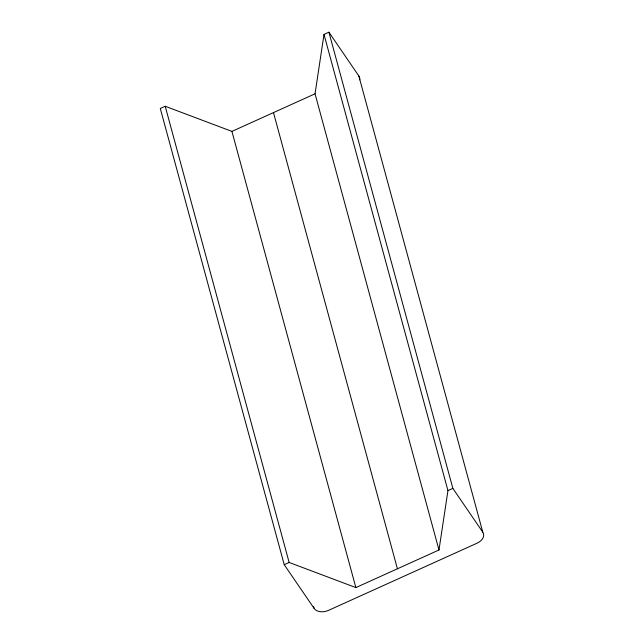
<?xml version="1.0" encoding="UTF-8"?>
<svg xmlns="http://www.w3.org/2000/svg" width="644" height="644" viewBox="0 0 644 644"><rect width="100%" height="100%" fill="white"/><g stroke="black" fill="none" stroke-linecap="round" stroke-linejoin="round"><path stroke-width="0.97" d="M315.037 93.799L324.004 34.422L328.915 32.2L358.853 76L482.799 532.194A11.061 7.535 -15.2 0 1 477.236 543.093L328.48 610.391A11.061 7.535 -15.2 0 1 314.167 608.475L284.229 564.675L160.284 108.49L165.202 106.268L231.921 131.4L315.037 93.799L438.983 549.984L355.866 587.586L289.14 562.454L284.229 564.675M438.983 549.984L447.95 490.615L324.004 34.422M447.95 490.615L452.861 488.385L482.799 532.194M328.915 32.2L452.861 488.385M273.483 112.603L397.42 568.789M231.921 131.4L355.866 587.586M313.636 606.535L314.167 608.475M165.202 106.268L289.14 562.454M358.853 76A11.061 7.535 -15.2 0 1 359.706 79.808"/></g></svg>
